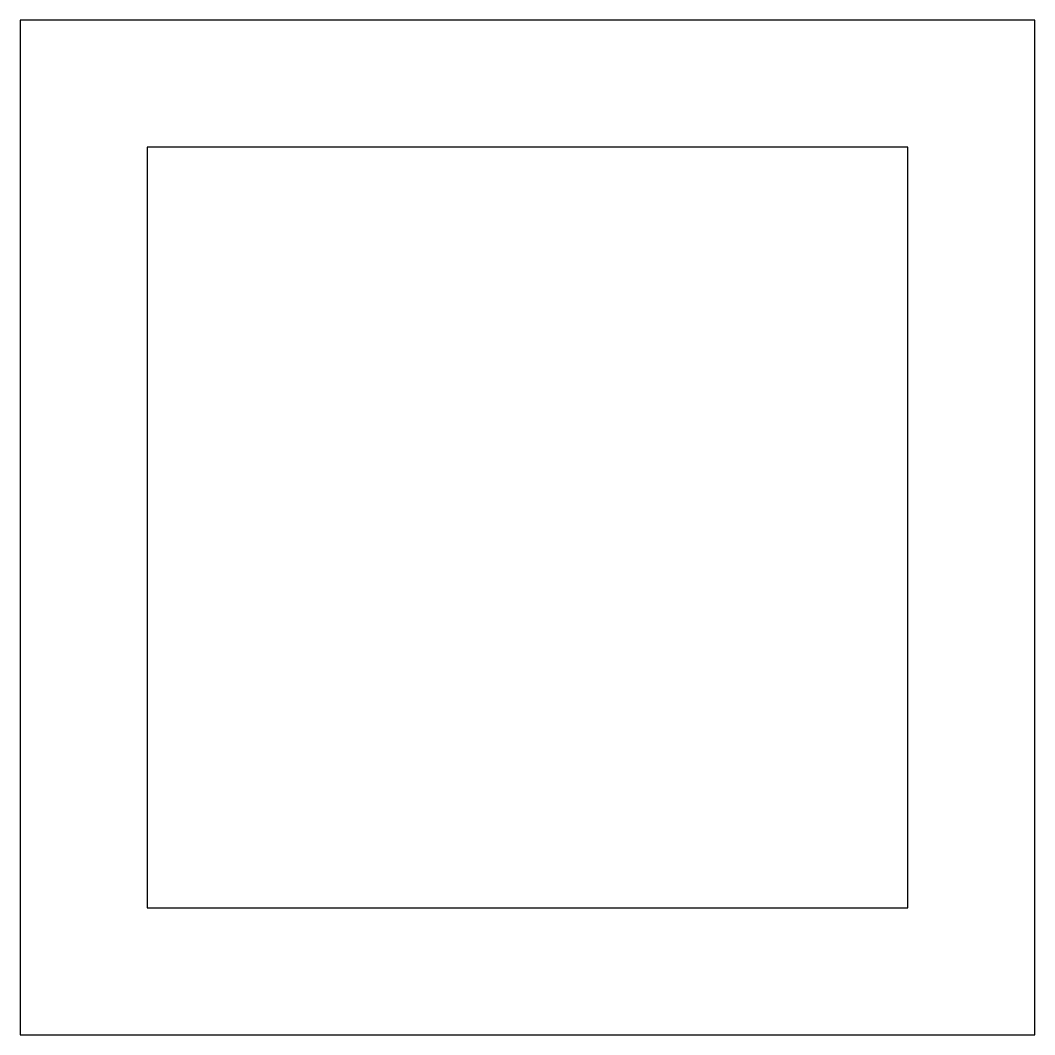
# Model space of a CAD drawing. Extents: x -2 to 2, y -2 to 2.
import ezdxf

# ---------------------------------------------------------------- set-up
doc = ezdxf.new("R2010")
doc.units = 0
doc.header["$LTSCALE"] = 0.2

msp = doc.modelspace()

# ---------------------------------------------------------------- linework, layer by layer
for points in [[(-2, -2), (2, -2), (2, 2), (-2, 2)], [(-1.5, -1.5), (1.5, -1.5), (1.5, 1.5), (-1.5, 1.5)]]:
    msp.add_lwpolyline(points, close=True)

doc.saveas('drawing.dxf')
